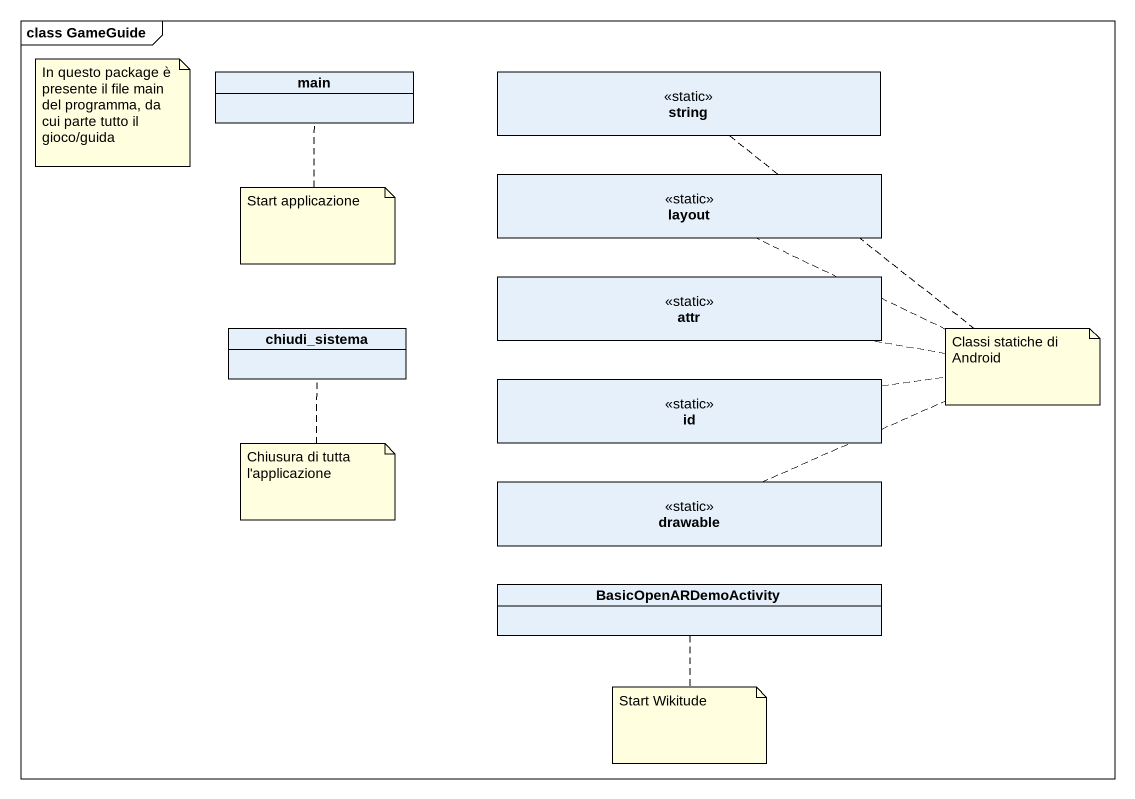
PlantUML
@startuml
mainframe class GameGuide
hide circle
hide empty members
class main
class string <<static>>
class layout <<static>>
class attr <<static>>
class chiudi_sistema
class id <<static>>
class drawable <<static>>
class BasicOpenARDemoActivity
note as N1
  In questo package è presente il file main del programma, da cui parte tutto il gioco/guida
end note
note bottom of main : Start applicazione
note as N3
  Classi statiche di Android
end note
N3 .. attr
N3 .. layout
N3 .. string
N3 .. drawable
N3 .. id
note bottom of chiudi_sistema : Chiusura di tutta l'applicazione
note bottom of BasicOpenARDemoActivity : Start Wikitude
@enduml
